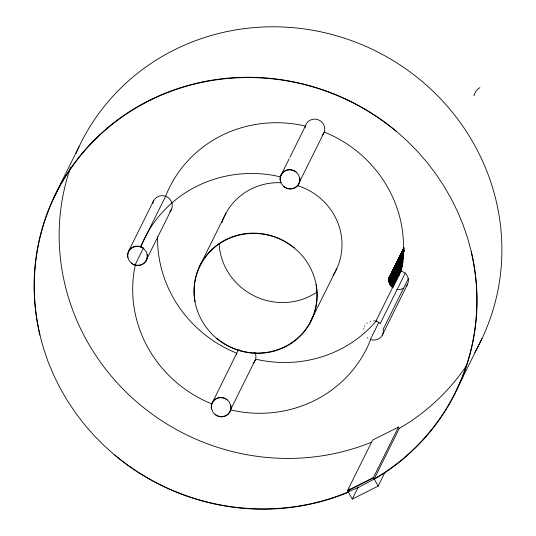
<?xml version="1.0" encoding="UTF-8"?>
<svg xmlns="http://www.w3.org/2000/svg" width="536" height="536" viewBox="0 0 536 536"><rect width="100%" height="100%" fill="white"/><g stroke="black" fill="none" stroke-linecap="round" stroke-linejoin="round"><path stroke-width="0.8" d="M140.767 247.029L143.099 241.448A123.977 118.871 26.4 0 1 274.378 175.567L280.536 176.887M388.989 277.615C388.104 281.306 389.746 285.36 392.801 287.564L401.276 270.492M363.743 329.312L363.817 328.689M211.62 408.961L213.127 412.452L215.15 414.469A9.916 9.507 26.4 0 0 226.339 415.253A9.916 9.507 26.4 0 0 230.681 405.337L229.174 401.846L227.15 399.829A9.916 9.507 26.4 0 0 215.961 399.045A9.916 9.507 26.4 0 0 211.62 408.961L211.425 408.653A9.916 9.507 26.4 0 1 211.526 404.298L236.758 353.244A9.916 9.507 26.4 0 1 239.076 349.599M280.402 180.833L281.273 183.5L283.745 186.441A9.916 9.507 26.4 0 0 299.148 182.729L299.343 182.14A9.916 9.507 26.4 0 0 299.584 177.798L298.706 175.131L296.234 172.183A9.916 9.507 26.4 0 0 280.636 176.491L280.475 177.094A9.916 9.507 26.4 0 0 280.402 180.833L280.207 180.518A9.916 9.507 26.4 0 1 280.288 176.786L280.449 176.183A9.916 9.507 26.4 0 1 296.04 171.875L296.234 172.183M127.91 257.34L128.781 260.014L131.246 262.962A9.916 9.507 26.4 0 0 134.657 264.797L135.28 264.972A9.916 9.507 26.4 0 0 147.099 254.339L146.228 251.665L143.755 248.717A9.916 9.507 26.4 0 0 140.961 247.096L140.352 246.882A9.916 9.507 26.4 0 0 127.91 257.34L127.715 257.032A9.916 9.507 26.4 0 1 140.164 246.573L140.774 246.788A9.916 9.507 26.4 0 1 143.568 248.409L143.755 248.717M135.273 265.226L134.114 271.183A123.977 118.871 26.4 0 0 206.132 401.451L211.894 404.017M400.921 270.774L405.243 273.152L380.192 323.617L379.702 323.195A9.916 9.507 26.4 0 0 376.299 321.352L375.87 321.232L400.921 270.774L402.074 264.817A123.977 118.871 26.4 0 0 330.062 134.549L324.253 132.091L299.202 182.555M473.938 95.716L474.052 95.207M305.339 126.322L305.493 125.719A9.916 9.507 26.4 0 1 317.687 119.582A9.916 9.507 26.4 0 1 324.394 131.675L324.193 132.265A9.916 9.507 26.4 0 1 323.014 134.449M370.564 339.744L368.232 345.325A123.977 118.871 26.4 0 1 236.952 411.213L230.775 409.993M382.269 335.181L407.601 284.16C409.337 280.482 408.238 275.839 405.243 273.152M53.982 197.161L79.033 146.703M128.399 251.531L153.732 200.511M140.579 246.714L165.631 196.256L167.962 190.675A123.977 118.871 26.4 0 1 299.242 124.788L305.393 126.114L289.916 157.282M135.079 264.918L143.554 247.846M146.134 260.396L171.46 209.375M199.191 267.102L225.984 213.167M280.341 176.579L289.179 158.77M230.587 409.685L255.639 359.221L261.809 360.433A123.977 118.871 26.4 0 0 376.433 320.756M310.016 322.525L336.809 268.583M388.962 277.749L403.722 247.934M388.868 278.231L404.037 247.458M388.828 278.499L403.956 247.94M388.794 278.847L403.916 248.248M388.774 279.122L403.889 248.557M388.754 279.477L403.869 248.871M388.761 279.611L403.863 249.186M388.761 279.926L403.856 249.32M388.761 280.1L403.869 249.675M388.781 280.375L403.876 249.81M388.801 280.549L403.903 250.124M388.814 280.73L403.916 250.305M388.848 280.998L403.936 250.439M388.875 281.179L403.983 250.754M388.902 281.353L404.01 250.928M388.935 281.487L404.037 251.062M388.955 281.621L404.057 251.196M389.002 281.795L403.367 252.858M389.076 282.103L403.4 253.032M389.109 282.238L403.474 253.294M389.163 282.412L403.159 254.211M389.21 282.579L403.206 254.379M389.257 282.713L403.253 254.513M389.297 282.841L403.293 254.64M389.364 283.008L403.36 254.814M389.478 283.31L403.42 254.982M389.531 283.437L403.159 255.98M389.605 283.598L403.233 256.141M389.679 283.765L403.307 256.309M389.739 283.886L403.367 256.429M389.799 284.013L403.427 256.556M389.886 284.174L403.514 256.717M389.967 284.335L403.226 257.622M390.041 284.455L403.3 257.736M390.108 284.576L403.367 257.863M390.201 284.73L403.461 258.017M390.295 284.884L402.817 259.652M390.375 284.998L402.898 259.766M390.449 285.119L402.972 259.886M390.556 285.266L402.71 260.777M390.657 285.413L402.817 260.925M390.744 285.527L402.905 261.032M390.824 285.634L402.985 261.146M390.945 285.775L402.73 262.03M391.059 285.923L402.844 262.171M391.146 286.023L402.938 262.278M391.24 286.13L402.288 263.873M391.367 286.264L402.415 264M391.488 286.405L402.168 264.878M391.588 286.499L402.268 264.978M391.682 286.606L402.362 265.079M391.816 286.726L402.127 265.95M391.943 286.854L402.261 266.077M392.05 286.948L402.368 266.171M392.158 287.041L401.732 267.752M392.298 287.162L401.873 267.866M392.432 287.283L401.645 268.73M392.546 287.363L401.759 268.811M392.654 287.457L401.866 268.905M398.844 275.799L399.581 274.318M378.845 322.364L370.369 339.435L370.791 339.583A9.916 9.507 26.4 0 0 383.233 329.117L408.285 278.66M347.536 490.541L372.587 440.076L398.462 427.092L399.226 428.472L374.175 478.936L378.141 486.112L352.266 499.096L347.536 490.541L373.411 477.549L398.462 427.092M348.273 491.874L349.747 488.906M352.266 499.096L358.162 487.224M378.141 486.112L384.774 472.752M456.967 388.989L482.018 338.524M364.54 326.31L364.815 325.754M407.601 284.16L406.033 286.519M475.6 91.844L475.365 92.279A14.874 14.264 26.4 0 0 474.206 94.818M477.998 89.01L477.677 89.344A14.874 14.264 26.4 0 0 475.868 91.489M366.738 323.322L367.22 322.92M478.373 88.715L479.888 87.603M399.226 428.472L409.176 422.341A223.157 213.965 26.4 0 0 466.494 365.686M374.369 479.244L384.319 473.114A223.157 213.965 26.4 0 0 471.332 251.786L467.606 238.024L462.97 224.504L457.449 211.271L451.064 198.394L443.647 185.61L435.621 173.604L426.823 162.107L417.289 151.165L407.058 140.834L396.184 131.159A223.157 213.965 26.4 0 0 138.878 105.92A223.157 213.965 26.4 0 0 39.811 334.678L43.537 348.433L48.166 361.961L53.694 375.187L60.079 388.071L67.489 400.848L75.522 412.861L84.32 424.358L93.854 435.299L104.085 445.63L114.959 455.305A223.157 213.965 26.4 0 0 346.705 492.966L348.46 492.182M403.876 288.261L400.573 289.46L396.915 289.393M347.723 490.849L373.605 477.864L374.175 478.936M369.981 321.419L370.584 321.225M373.76 320.89L374.403 320.943M375.039 321.044L375.676 321.178M236.758 353.244L230.989 350.678A123.977 118.871 26.4 0 1 157.557 236.765M367.388 337.74L367.897 338.136M294.157 247.92C305.647 257.052 313.54 270.62 316.227 284.964A61.988 59.436 26.4 0 1 286.988 345.968A61.988 59.436 26.4 0 1 217.174 338.853C205.75 329.526 197.563 316.019 194.916 301.5A61.988 59.436 26.4 0 1 224.155 240.496A61.988 59.436 26.4 0 1 293.969 247.605L294.157 247.92A61.988 59.436 26.4 0 0 224.343 240.805A61.988 59.436 26.4 0 0 195.111 301.808M299.584 177.798L299.771 178.106A9.916 9.507 26.4 0 1 299.537 182.448L299.336 183.037A9.916 9.507 26.4 0 1 283.939 186.756L283.745 186.441M147.099 254.339L147.286 254.647A9.916 9.507 26.4 0 1 135.467 265.286L134.844 265.106A9.916 9.507 26.4 0 1 131.441 263.27L131.246 262.962M230.681 405.337L230.875 405.645A9.916 9.507 26.4 0 1 226.534 415.561A9.916 9.507 26.4 0 1 215.345 414.777L215.15 414.469M227.15 399.829L226.963 399.514A9.916 9.507 26.4 0 0 211.707 403.702M316.032 284.65A61.988 59.436 26.4 0 1 286.8 345.66A61.988 59.436 26.4 0 1 216.986 338.544M471.144 251.478A223.157 213.965 26.4 0 1 384.131 472.806L372.071 480.229L359.515 486.862L346.511 492.658A223.157 213.965 26.4 0 1 114.764 454.997M39.999 334.987A223.157 213.965 26.4 0 1 139.072 106.229A223.157 213.965 26.4 0 1 396.379 131.467M322.625 134.938A9.916 9.507 26.4 0 1 322.21 135.4M305.145 127.555A9.916 9.507 26.4 0 1 305.219 126.931M169.711 211.934A9.916 9.507 26.4 0 0 165.825 196.323L165.209 196.109A9.916 9.507 26.4 0 0 152.733 203.446M254.881 352.487A9.916 9.507 26.4 0 1 253.977 362.537M253.575 363.019A9.916 9.507 26.4 0 1 253.139 363.462M236.436 354.443A9.916 9.507 26.4 0 1 236.577 353.84M297.735 185.657A61.988 59.436 26.4 0 1 333.091 275.417M316.883 292.12A61.988 59.436 26.4 0 1 253.93 295.765A61.988 59.436 26.4 0 1 219.09 243.217M221.964 222.433A61.988 59.436 26.4 0 1 281.065 182.716M75.978 153.457A223.157 213.965 26.4 0 1 376.071 51.168A223.157 213.965 26.4 0 1 474.775 352.4M371.562 442.193A223.157 213.965 26.4 0 1 132.07 397.772A223.157 213.965 26.4 0 1 70.611 167.279"/></g></svg>
